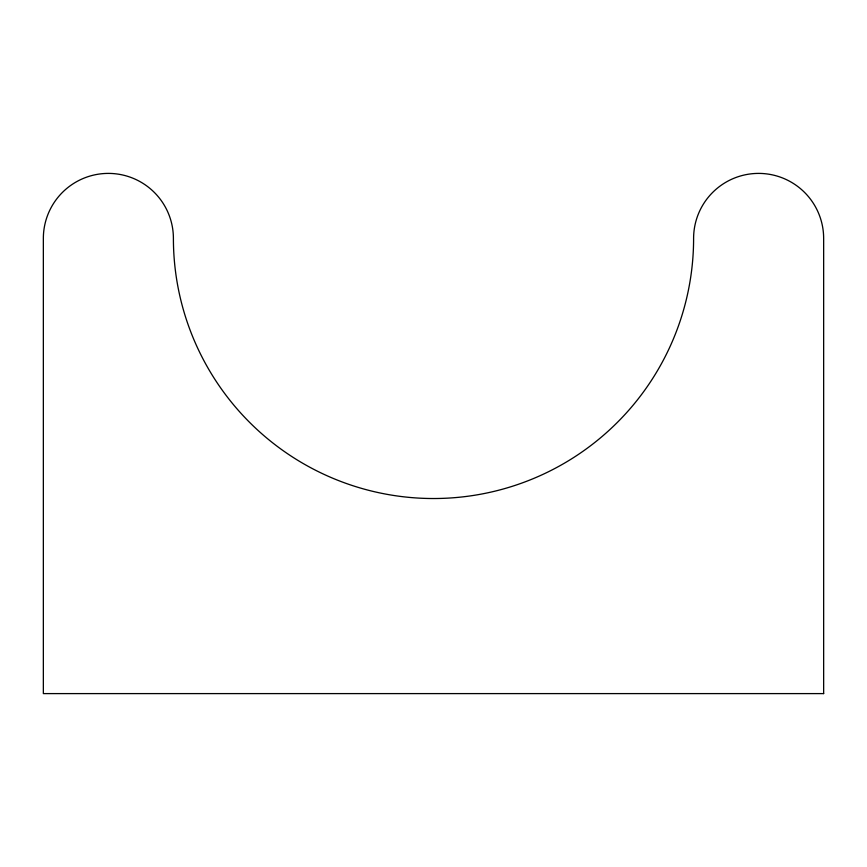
<?xml version="1.0" encoding="UTF-8"?>
<svg xmlns="http://www.w3.org/2000/svg" width="867" height="867" viewBox="0 0 867 867"><rect width="100%" height="100%" fill="white"/><g stroke="black" fill="none" stroke-linecap="round" stroke-linejoin="round"><path stroke-width="1.3" d="M823.65 693.6L43.35 693.6L43.35 238.425A65.025 65.025 0 0 1 108.375 173.4A65.025 65.025 0 0 1 173.4 238.425A260.1 260.1 0 0 0 433.5 498.525A260.1 260.1 0 0 0 693.6 238.425A65.025 65.025 0 0 1 758.625 173.4A65.025 65.025 0 0 1 823.65 238.425L823.65 693.6"/></g></svg>
